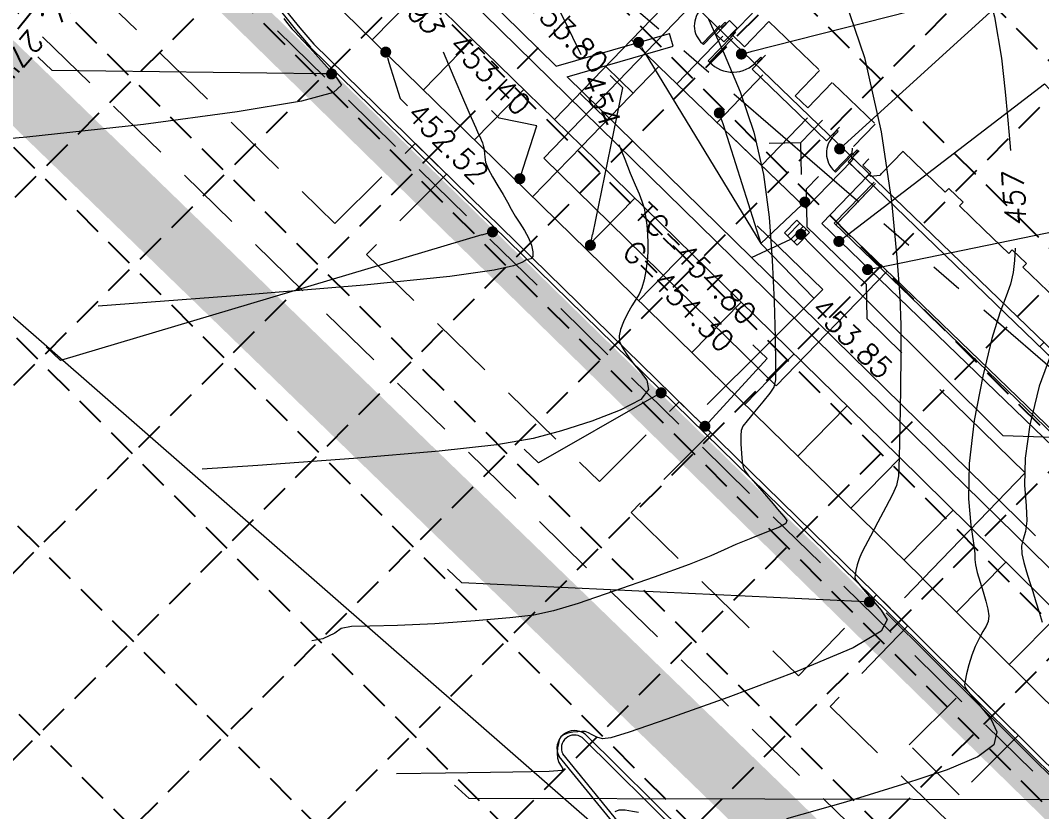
# Model space of a CAD drawing. Header units: inches. Extents: x 4334 to 5439, y 4649 to 5754.
# Drawn here: x 4778 to 4893.8, y 5002 to 5091.8 of the extents above; entities that cross this region are included whole.
import ezdxf
from ezdxf.enums import TextEntityAlignment as Align

# ---------------------------------------------------------------- set-up
doc = ezdxf.new("R2010")
doc.units = ezdxf.units.IN
doc.header["$LTSCALE"] = 30
doc.header["$MEASUREMENT"] = 0
for name, pattern in [('DIVIDE2', [0.625, 0.25, -0.125, 0, -0.125, 0, -0.125]), ('HIDDEN', [0.375, 0.25, -0.125]), ('HIDDEN2', [0.1875, 0.125, -0.0625]), ('PHANTOM2', [1.25, 0.625, -0.125, 0.125, -0.125, 0.125, -0.125])]:
    doc.linetypes.add(name, pattern=pattern)
for name, color, linetype in [('0S-jnts', 7, 'Continuous'), ('0s-paving', 1, 'Continuous'), ('BLDG', 10, 'Continuous'), ('BNDY RWC', 4, 'PHANTOM2'), ('C-BLDG', 7, 'Continuous'), ('CURB', 6, 'Continuous'), ('CURB_FACE', 7, 'Continuous'), ('DA LINE', 211, 'DIVIDE2'), ('EC', 15, 'Continuous'), ('GRID', 254, 'HIDDEN'), ('LEGEND', 7, 'Continuous'), ('PC', 15, 'Continuous'), ('PMAIN_FIRE_SERV_', 4, 'Continuous'), ('PRJ LIMITS', 231, 'Continuous'), ('SAWCUT', 3, 'HIDDEN'), ('SILTFENCE', 23, 'HIDDEN'), ('SW_AREA_DRAINS', 7, 'Continuous'), ('SW_PERF_DRAIN', 183, 'Continuous'), ('SW_PIPE', 30, 'Continuous'), ('SW_PIPE_EXIST', 7, 'HIDDEN2'), ('SW_PIPE_EXST_ANNO', 7, 'Continuous'), ('SW_PIPE_HDPE', 6, 'Continuous')]:
    doc.layers.add(name, color=color, linetype=linetype)
doc.styles.add('C80', font='SIMPLEX.shx', dxfattribs={"height": 0.04})

# ---------------------------------------------------------------- blocks, each defined once
blk = doc.blocks.new('_Dot')
at = {"color": 0, "linetype": 'ByBlock', "lineweight": -2}
blk.add_line((-0.5, 0), (-1, 0), dxfattribs=at)
at = {"color": 0, "linetype": 'ByBlock', "const_width": 0.5}
blk.add_lwpolyline([(-0.25, 0, 1), (0.25, 0, 1)], format="xyb", close=True, dxfattribs=at)
blk = doc.blocks.new('inlet protection')
at = {"layer": 'LEGEND', "color": 170, "ltscale": 100, "const_width": 9.48}
blk.add_lwpolyline([(38.03, 58.52, 0.520567), (38.03, 58.52, 0.765195), (16.58, 47.73, 0.417879), (16.45, 28.3, 0.6649), (40.96, 24.56, 0.744833), (68.6, 22.24, 0.975642), (85.82, 40.03, 0.520567), (81.53, 61.46, 0.520567), (65.81, 60.03, 0.540264), (38.03, 58.52)], format="xyb", close=True, dxfattribs=at)

msp = doc.modelspace()

# ---------------------------------------------------------------- linework, layer by layer
at = {"layer": '0S-jnts', "color": 7, "lineweight": 0}
for p, q in [((4817.89, 5089.56), (4823.48, 5095.27)), ((4823.69, 5083.89), (4829.28, 5089.6)), ((4847.31, 5089.55), (4850.42, 5086.54)), ((4852.46, 5084.58), (4857.67, 5089.98)), ((4844.44, 5086.5), (4847.54, 5083.47)), ((4857.01, 5080.18), (4862.22, 5085.58)), ((4829.48, 5078.22), (4835.08, 5083.93)), ((4841.49, 5083.49), (4844.59, 5080.45)), ((4838.58, 5080.51), (4841.68, 5077.48)), ((4862.05, 5075.32), (4867.26, 5080.72)), ((4836.08, 5071.76), (4841.68, 5077.48)), ((4842.1, 5065.87), (4847.69, 5071.59)), ((4848.12, 5059.98), (4853.71, 5065.7)), ((4854.14, 5054.09), (4859.73, 5059.81)), ((4860.15, 5048.2), (4865.75, 5053.92)), ((4866.17, 5042.31), (4871.77, 5048.03)), ((4872.18, 5036.43), (4877.8, 5042.12)), ((4878.2, 5030.54), (4883.79, 5036.2)), ((4884.19, 5024.62), (4889.79, 5030.29)), ((4890.16, 5018.68), (4895.78, 5024.37))]:
    msp.add_line(p, q, dxfattribs=at)
at = {"layer": '0s-paving', "color": 7, "lineweight": 0}
for p, q in [((4880.19, 5028.59), (4796.24, 5110.76)), ((4838.58, 5080.51), (4814.99, 5103.6)), ((4847.31, 5089.55), (4852.17, 5094.59)), ((4838.58, 5080.51), (4847.31, 5089.55)), ((4841.68, 5077.48), (4850.42, 5086.54)), ((4850.42, 5086.54), (4867.09, 5070.45)), ((4858.57, 5078.68), (4867.09, 5070.45)), ((4877.59, 5042.33), (4841.68, 5077.48)), ((4867.09, 5070.45), (4872.3, 5075.85)), ((4877.59, 5042.33), (4898.93, 5021.26)), ((4880.21, 5028.56), (4921.51, 4987.56))]:
    msp.add_line(p, q, dxfattribs=at)
at = {"layer": 'BLDG', "color": 7, "lineweight": 0}
for p, q in [((4861.45, 5093.05), (4858.67, 5090.17)), ((4856.91, 5090.18), (4858.42, 5091.74)), ((4858.42, 5091.74), (4859.29, 5090.9)), ((4857.33, 5091.17), (4855.36, 5089.13)), ((4855.47, 5089.02), (4857.44, 5091.06)), ((4857.91, 5091.54), (4857.44, 5091.06)), ((4857.44, 5091.06), (4857.56, 5090.95)), ((4857.56, 5090.95), (4858.03, 5091.43)), ((4859.29, 5090.9), (4857.78, 5089.34)), ((4858.03, 5091.43), (4857.91, 5091.54)), ((4860.11, 5088.78), (4862.88, 5091.66)), ((4868.55, 5086.19), (4862.88, 5091.66)), ((4856.01, 5087.18), (4858.64, 5089.9)), ((4858.79, 5089.76), (4856.16, 5087.03)), ((4857.78, 5089.34), (4856.91, 5090.18)), ((4858.52, 5090.02), (4858.99, 5090.5)), ((4858.64, 5089.9), (4858.52, 5090.02)), ((4859.11, 5090.38), (4858.64, 5089.9)), ((4858.67, 5090.17), (4860.11, 5088.78)), ((4858.99, 5090.5), (4859.11, 5090.38)), ((4855.47, 5089.02), (4855.36, 5089.13)), ((4856.01, 5087.18), (4856.16, 5087.03)), ((4862.5, 5087.81), (4860.99, 5086.25)), ((4861.98, 5087.61), (4861.52, 5087.13)), ((4861.52, 5087.13), (4861.64, 5087.01)), ((4861.64, 5087.01), (4862.1, 5087.49)), ((4862.1, 5087.49), (4861.98, 5087.61)), ((4860.99, 5086.25), (4869.41, 5078.12)), ((4868.64, 5086.1), (4865.86, 5083.22)), ((4867.3, 5081.83), (4870.08, 5084.71)), ((4874.87, 5080.09), (4870.13, 5084.66)), ((4865.86, 5083.22), (4867.3, 5081.83)), ((4869.41, 5078.12), (4870.92, 5079.67)), ((4870.62, 5079.27), (4870.15, 5078.79)), ((4870.27, 5078.68), (4870.74, 5079.16)), ((4870.74, 5079.16), (4870.62, 5079.27)), ((4874.96, 5080), (4872.5, 5077.45)), ((4870.15, 5078.79), (4870.27, 5078.68)), ((4872.32, 5076.7), (4870.35, 5074.66)), ((4873.12, 5076.97), (4871.9, 5075.71)), ((4872.33, 5077.27), (4872.26, 5076.18)), ((4872.9, 5077.07), (4872.43, 5076.59)), ((4872.55, 5076.48), (4873.02, 5076.96)), ((4873.02, 5076.96), (4872.9, 5077.07)), ((4875.68, 5074.38), (4878.14, 5076.93)), ((4882.91, 5072.27), (4878.11, 5076.9)), ((4870.46, 5074.55), (4872.43, 5076.59)), ((4871.9, 5075.71), (4873.79, 5073.89)), ((4872.5, 5076.07), (4872.03, 5075.59)), ((4872.03, 5075.59), (4873.83, 5073.85)), ((4872.26, 5076.18), (4872.35, 5076.09)), ((4872.35, 5076.09), (4872.35, 5076.09)), ((4872.35, 5076.09), (4872.5, 5076.07)), ((4872.43, 5076.59), (4872.55, 5076.48)), ((4874.24, 5076.06), (4873.54, 5075.34)), ((4874.24, 5076.06), (4874.24, 5076.06)), ((4870.46, 5074.55), (4870.35, 5074.66)), ((4873.54, 5075.34), (4874.44, 5074.48)), ((4873.84, 5073.85), (4874.44, 5074.48)), ((4875.59, 5074.29), (4875.68, 5074.38)), ((4875.68, 5074.38), (4875.68, 5074.38)), ((4873.83, 5073.85), (4874.24, 5074.27)), ((4873.84, 5073.85), (4934.9, 5014.9)), ((4874.24, 5074.27), (4874.33, 5074.18)), ((4874.33, 5074.18), (4874.33, 5074.18)), ((4874.33, 5074.18), (4874.42, 5074.1)), ((4874.42, 5074.1), (4875.5, 5074.2)), ((4875.5, 5074.2), (4875.59, 5074.29)), ((4875.59, 5074.29), (4875.59, 5074.29)), ((4883.31, 5072.69), (4882.91, 5072.27)), ((4882.91, 5072.27), (4882.91, 5072.27)), ((4882.91, 5072.27), (4882.91, 5072.27)), ((4882.91, 5072.27), (4882.91, 5072.27)), ((4882.91, 5072.27), (4882.91, 5072.27)), ((4884.93, 5071.13), (4883.31, 5072.69)), ((4883.31, 5072.69), (4883.31, 5072.69)), ((4884.52, 5070.71), (4884.93, 5071.13)), ((4887.31, 5068.02), (4884.52, 5070.71)), ((4887.31, 5068.02), (4890.11, 5065.32)), ((4890.11, 5065.32), (4890.51, 5065.74)), ((4890.51, 5065.74), (4892.13, 5064.18)), ((4892.13, 5064.18), (4891.72, 5063.76)), ((4892.13, 5064.18), (4892.13, 5064.18)), ((4891.72, 5063.76), (4891.72, 5063.76)), ((4891.72, 5063.76), (4891.72, 5063.76)), ((4891.72, 5063.76), (4891.72, 5063.76)), ((4891.72, 5063.76), (4891.72, 5063.76)), ((4891.72, 5063.76), (4896.43, 5059.22)), ((4894.09, 5055.23), (4893.62, 5054.75)), ((4893.62, 5054.75), (4895.42, 5053.01))]:
    msp.add_line(p, q, dxfattribs=at)
for centre, radius, start, end in [((4857.14, 5091.17), 2.71, 133.1473, 228.8721), ((4858.8, 5089.5), 3.61, 223.1474, 318.8721), ((4872.13, 5076.7), 2.71, 133.1473, 228.8721)]:
    msp.add_arc(centre, radius, start, end, dxfattribs=at)
at = {"layer": 'BNDY RWC', "color": 7, "lineweight": 0}
msp.add_line((4901.47, 5046.61), (4805.55, 5129.54), dxfattribs=at)
at = {"layer": 'C-BLDG', "color": 7, "lineweight": 0}
for points in [[(4934.05, 5011.3), (4931.31, 5008.46), (4868.89, 5068.72), (4874.1, 5074.12)], [(4874.82, 5073.42), (4870.3, 5068.75), (4931.28, 5009.88), (4933.33, 5012)]]:
    msp.add_lwpolyline(points, dxfattribs=at)
at = {"layer": 'CURB', "color": 7, "lineweight": 0}
for p, q in [((4811.25, 5089.07), (4876.69, 5025.02)), ((4876.69, 5025.01), (4917.99, 4984.01)), ((4842.05, 5010.76), (4876.89, 4976.33)), ((4841.72, 5010.39), (4876.53, 4975.97)), ((4889.85, 4947.06), (4839.51, 5008.54)), ((4889.46, 4946.74), (4839.09, 5008.26))]:
    msp.add_line(p, q, dxfattribs=at)
for centre, radius, start, end in [((4887.35, 5155.45), 100.98, 177.7424, 221.0966), ((4840.83, 5009.2), 1.98, 52.167, 208.3469), ((4840.83, 5009.2), 1.48, 53.2394, 206.623)]:
    msp.add_arc(centre, radius, start, end, dxfattribs=at)
at = {"layer": 'CURB_FACE', "color": 7, "lineweight": 0}
for p, q in [((4810.9, 5088.71), (4876.34, 5024.66)), ((4876.21, 5024.55), (4917.48, 4983.52)), ((4876.34, 5024.66), (4917.64, 4983.66))]:
    msp.add_line(p, q, dxfattribs=at)
msp.add_arc((4887.35, 5155.45), 101.48, 177.7424, 221.0966, dxfattribs=at)
at = {"layer": 'DA LINE', "color": 7, "linetype": 'Continuous', "lineweight": 0}
for p, q in [((4935.72, 5015.03), (4832.67, 5114.52)), ((4837.35, 5076.12), (4854.28, 5093.65)), ((4863.73, 5050.29), (4837.35, 5076.12)), ((4870.66, 5068.75), (4875, 5073.25)), ((4931.28, 5010.23), (4870.66, 5068.75)), ((4863.73, 5050.29), (4876.3, 5063.31)), ((4893.56, 4956.41), (4776.48, 5058.68))]:
    msp.add_line(p, q, dxfattribs=at)
at = {"layer": 'EC', "color": 43, "lineweight": 0, "flags": 128}
for points in [[(4854.9, 5160.32), (4856.65, 5157.92), (4858.55, 5155.1), (4860.78, 5151.45), (4863.4, 5146.76), (4866.12, 5141.69), (4868.56, 5137.12), (4870.45, 5133.67), (4871.98, 5130.88), (4873.45, 5128.03), (4875.13, 5124.52), (4877.12, 5120.25), (4879.47, 5115.22), (4882.17, 5109.51), (4884.85, 5103.49), (4887.07, 5097.58), (4888.5, 5092.17), (4889.28, 5087.48), (4889.69, 5083.68), (4889.96, 5080.86), (4890.15, 5078.76), (4890.31, 5077.01)], [(4870.97, 5095.7), (4873.73, 5087.56), (4875.64, 5079.14), (4876.79, 5071.27), (4877.41, 5064.85), (4877.73, 5060.44), (4877.85, 5057.2), (4877.86, 5053.97), (4877.82, 5049.91), (4877.76, 5045.66), (4877.69, 5042.16), (4877.59, 5040.1), (4877.37, 5038.98), (4876.92, 5037.99), (4876.16, 5036.54), (4875.25, 5034.82), (4874.41, 5033.25), (4873.81, 5032.12), (4873.4, 5031.32), (4873.13, 5030.66), (4872.92, 5029.99), (4872.77, 5029.36), (4872.67, 5028.86), (4872.64, 5028.55), (4872.76, 5028.26), (4873.13, 5027.79), (4873.82, 5026.97), (4874.7, 5025.93), (4875.64, 5024.83), (4876.3, 5023.77), (4875.64, 5022.47), (4872.44, 5020.57), (4866.06, 5017.89), (4858.25, 5014.95), (4851.32, 5012.47), (4847.04, 5010.99), (4844.96, 5010.36), (4844.02, 5010.26), (4843.38, 5010.42), (4842.85, 5010.69), (4842.41, 5010.93), (4842.04, 5011.07), (4841.66, 5011.09), (4841.21, 5011.06), (4840.65, 5010.99), (4840.07, 5010.88), (4839.58, 5010.71), (4839.27, 5010.47), (4839.1, 5010.15), (4839.01, 5009.73), (4838.92, 5009.21), (4838.87, 5008.64), (4838.91, 5008.07), (4839.08, 5007.57), (4839.31, 5007.15), (4839.52, 5006.84), (4839.44, 5006.65), (4837.97, 5006.54), (4833.84, 5006.45), (4826.2, 5006.35), (4820.63, 5006.28)], [(4838.53, 5094.13), (4840.17, 5090.82), (4841.54, 5087.9)], [(4807.88, 5091.98), (4808.17, 5091.56), (4808.47, 5091.18), (4808.78, 5090.82), (4809.13, 5090.44), (4809.54, 5090.01), (4810.07, 5089.43), (4810.8, 5088.64), (4811.76, 5087.59), (4812.82, 5086.43), (4813.81, 5085.33), (4814.4, 5084.43), (4813.5, 5083.59), (4809.86, 5082.62), (4802.56, 5081.38), (4791.95, 5079.97), (4778.72, 5078.52), (4774.78, 5078.16)], [(4856.05, 5091.91), (4857.82, 5087.99), (4859.64, 5083.68), (4861.2, 5079.08), (4862.27, 5074.3), (4862.91, 5069.43), (4863.28, 5064.57), (4863.49, 5059.88), (4863.6, 5055.77), (4863.64, 5052.71), (4863.63, 5051), (4863.46, 5050.14), (4863.01, 5049.47), (4862.2, 5048.49), (4861.26, 5047.34), (4860.44, 5046.35), (4859.95, 5045.71), (4859.75, 5045.25), (4859.71, 5044.65), (4859.72, 5043.72), (4859.77, 5042.64), (4859.85, 5041.68), (4859.97, 5041.06), (4860.19, 5040.62), (4860.56, 5040.16), (4861.13, 5039.5), (4861.84, 5038.68), (4862.62, 5037.79), (4863.38, 5036.9), (4864.06, 5036.1), (4864.6, 5035.47), (4864.91, 5035.03), (4864.81, 5034.69), (4864.08, 5034.27), (4862.64, 5033.68), (4860.83, 5032.98), (4859.14, 5032.3), (4857.83, 5031.7), (4856.32, 5031.02), (4853.83, 5030.02), (4849.89, 5028.58), (4845.32, 5026.99), (4841.26, 5025.62), (4838.46, 5024.76), (4836.24, 5024.28), (4833.51, 5023.96), (4829.56, 5023.62), (4824.99, 5023.31), (4820.75, 5023.11), (4817.61, 5023.05), (4815.55, 5023), (4814.36, 5022.77), (4813.65, 5022.25), (4812.27, 5021.58), (4811.02, 5021.35)], [(4825.92, 5088.21), (4827.14, 5085.33), (4828.24, 5082.75), (4829.1, 5080.76), (4829.63, 5079.56), (4829.92, 5078.95), (4830.09, 5078.59), (4830.25, 5078.23), (4830.39, 5077.87), (4830.49, 5077.56), (4830.55, 5077.32), (4830.58, 5077.16), (4830.59, 5077.05), (4830.6, 5076.96), (4830.61, 5076.84), (4830.63, 5076.61), (4830.65, 5076.23), (4830.76, 5075.67), (4831.04, 5074.92), (4831.52, 5074), (4832.13, 5072.99), (4832.73, 5072.01), (4833.23, 5071.13), (4833.66, 5070.33), (4834.11, 5069.56), (4834.63, 5068.75), (4835.15, 5067.93), (4835.62, 5067.08), (4835.95, 5066.25), (4836.12, 5065.51), (4836.1, 5064.98), (4835.88, 5064.72), (4835.59, 5064.64), (4835.35, 5064.61), (4835.22, 5064.5), (4834.88, 5064.28), (4833.93, 5063.93), (4831.73, 5063.42), (4826.69, 5062.71), (4816.99, 5061.73), (4801.86, 5060.48), (4786.78, 5059.34)], [(4845.88, 5077.69), (4846.55, 5076.01), (4847.17, 5074.45), (4847.72, 5073.12), (4848.16, 5072.1), (4848.49, 5071.27), (4848.74, 5070.46), (4848.91, 5069.55), (4849.03, 5068.55), (4849.11, 5067.52), (4849.15, 5066.5), (4849.14, 5065.48), (4849.08, 5064.44), (4848.95, 5063.36), (4848.75, 5062.33), (4848.48, 5061.43), (4848.16, 5060.72), (4847.78, 5060.09), (4847.34, 5059.39), (4846.86, 5058.52), (4846.41, 5057.58), (4846.07, 5056.7), (4845.9, 5055.98), (4845.94, 5055.35), (4846.23, 5054.68), (4846.76, 5053.85), (4847.47, 5052.92), (4848.29, 5051.93), (4849.03, 5050.94), (4849.23, 5049.9), (4848.35, 5048.77), (4846.02, 5047.53), (4842.79, 5046.28), (4839.38, 5045.18), (4836.16, 5044.33), (4832.02, 5043.62), (4825.49, 5042.9), (4815.78, 5042.07), (4804.9, 5041.26), (4798.59, 5040.84)], [(4890.84, 5065.93), (4890.77, 5064.53), (4890.62, 5063.15), (4890.32, 5061.82), (4889.82, 5060.46), (4889.1, 5058.6), (4888.19, 5055.68), (4887.15, 5051.4), (4886.19, 5046.37), (4885.6, 5041.49), (4885.53, 5037.49), (4885.8, 5034.49), (4886.11, 5032.44), (4886.24, 5031.27), (4886.27, 5030.6), (4886.33, 5029.99), (4886.54, 5029.12), (4886.85, 5028.04), (4887.19, 5026.91), (4887.51, 5025.87), (4887.74, 5024.96), (4887.84, 5024.2), (4887.76, 5023.58), (4887.53, 5023.02), (4887.18, 5022.41), (4886.76, 5021.65), (4886.31, 5020.74), (4885.9, 5019.73), (4885.57, 5018.65), (4885.33, 5017.64), (4885.17, 5016.84), (4885.1, 5016.37), (4885.15, 5016.07), (4885.34, 5015.78), (4885.71, 5015.33), (4886.28, 5014.65), (4887.1, 5013.7), (4888.1, 5012.45), (4888.75, 5011.03), (4888.42, 5009.58), (4886.58, 5008.2), (4883.12, 5006.75), (4878.05, 5005.07), (4871.6, 5003.08), (4864.88, 5001.19)], [(4895.36, 5055.18), (4893.57, 5050.28), (4892.48, 5045.87), (4891.97, 5042.08), (4891.91, 5039.04), (4892.07, 5036.7), (4892.16, 5034.98), (4892.02, 5033.78), (4891.75, 5032.91), (4891.55, 5032.13), (4891.58, 5031.25), (4891.8, 5030.27), (4892.11, 5029.21), (4892.46, 5028.11), (4892.82, 5026.97), (4893.18, 5025.8), (4893.54, 5024.62), (4893.88, 5023.5)], [(4848.11, 5001.88), (4847.41, 5002.02), (4846.6, 5002.14), (4845.86, 5002.15), (4845.4, 5001.97)]]:
    msp.add_lwpolyline(points, dxfattribs=at)
at = {"layer": 'GRID', "color": 253, "linetype": 'HIDDEN', "ltscale": 0.45}
for p, q in [((4504.35, 5477.51), (5161.96, 4819.9)), ((4493.74, 5466.91), (5151.35, 4809.3)), ((4483.14, 5456.3), (5140.75, 4798.69)), ((4472.53, 5445.69), (5130.14, 4788.08)), ((4461.92, 5435.09), (5119.53, 4777.48)), ((4451.32, 5424.48), (5108.93, 4766.87)), ((4440.71, 5413.87), (5098.32, 4756.26)), ((4430.29, 5402.98), (5087.9, 4745.37)), ((4419.69, 5392.38), (5077.3, 4734.77)), ((5098.32, 5392.66), (4727.04, 5021.38)), ((4409.08, 5381.77), (5066.69, 4724.16)), ((5108.93, 5382.05), (4737.65, 5010.78)), ((5119.53, 5371.45), (4748.25, 5000.17)), ((5130.14, 5360.84), (4758.86, 4989.56)), ((5140.75, 5350.23), (4769.47, 4978.96)), ((5151.35, 5339.63), (4780.07, 4968.35)), ((5161.96, 5329.02), (4790.68, 4957.74)), ((5172.57, 5318.41), (4801.29, 4947.14)), ((5183.17, 5307.81), (4811.89, 4936.53))]:
    msp.add_line(p, q, dxfattribs=at)
at = {"layer": 'PC', "color": 43, "lineweight": 0}
for points in [[(4860.98, 5088.26), (4891.72, 5096.12), (4893.8, 5094.12)], [(4860.98, 5088.26), (4891.72, 5096.12), (4893.8, 5094.12)], [(4871.84, 5078.03), (4891.72, 5096.12), (4893.81, 5094.12)], [(4871.84, 5078.03), (4891.72, 5096.12), (4893.81, 5094.12)], [(4812.03, 5085.71), (4781.58, 5086.1), (4779.95, 5087.63)], [(4812.03, 5085.71), (4781.58, 5086.1), (4779.95, 5087.63)], [(4848.75, 5088.2), (4861.99, 5066.45), (4868.03, 5060.22)], [(4848.75, 5088.2), (4861.99, 5066.45), (4868.03, 5060.22)], [(4819.79, 5086.98), (4821.06, 5082.91), (4821.9, 5082.08)], [(4819.79, 5086.98), (4821.06, 5082.91), (4821.9, 5082.08)], [(4842.9, 5067.49), (4846.33, 5084.1), (4844.9, 5085.53)], [(4842.9, 5067.49), (4846.33, 5084.1), (4844.9, 5085.53)], [(4871.82, 5067.45), (4894.16, 5084.56), (4894.75, 5083.94)], [(4871.82, 5067.45), (4894.16, 5084.56), (4894.75, 5083.94)], [(4835.02, 5074.99), (4836.56, 5079.79), (4832.31, 5080.68), (4831.42, 5081.56)], [(4835.02, 5074.99), (4836.56, 5079.79), (4832.31, 5080.68), (4831.42, 5081.56)], [(4857.65, 5080.07), (4861.99, 5066.45), (4868.03, 5060.22)], [(4857.65, 5080.07), (4861.99, 5066.45), (4868.03, 5060.22)], [(4866.06, 5070.3), (4861.99, 5066.45), (4868.03, 5060.22)], [(4866.06, 5070.3), (4861.99, 5066.45), (4868.03, 5060.22)], [(4875.32, 5063.74), (4902.54, 5069.31), (4902.88, 5068.93)], [(4875.32, 5063.74), (4902.54, 5069.31), (4902.88, 5068.93)], [(4830.34, 5067.42), (4782.51, 5053.19), (4780.88, 5054.73)], [(4830.34, 5067.42), (4782.51, 5053.19), (4780.88, 5054.73)], [(4867.4, 5066.6), (4889.42, 5044.66), (4932.29, 5043.25)], [(4867.4, 5066.6), (4889.42, 5044.66), (4932.29, 5043.25)], [(4856.49, 5046.63), (4862.69, 5053.41), (4861.06, 5054.95)], [(4856.49, 5046.63), (4862.69, 5053.41), (4861.06, 5054.95)], [(4849.59, 5048.89), (4836.76, 5041.58), (4835.13, 5043.12)], [(4849.59, 5048.89), (4836.76, 5041.58), (4835.13, 5043.12)], [(4873.05, 5025.84), (4828.07, 5027.96), (4826.44, 5029.5)], [(4873.05, 5025.84), (4828.07, 5027.96), (4826.44, 5029.5)], [(4895.96, 5003.34), (4828.87, 5003.47), (4827.24, 5005)], [(4895.96, 5003.34), (4828.87, 5003.47), (4827.24, 5005)]]:
    msp.add_lwpolyline(points, dxfattribs=at)
at = {"layer": 'PMAIN_FIRE_SERV_', "color": 7, "lineweight": 0}
for p, q in [((4868.98, 5080.45), (4866.49, 5077.87)), ((4866.49, 5077.87), (4862.91, 5077.81)), ((4866.49, 5077.87), (4866.55, 5074.29)), ((4868.52, 5074.04), (4867.13, 5072.6)), ((4867.13, 5072.6), (4867.2, 5068.33)), ((4867.2, 5068.33), (4873.93, 5061.83)), ((4873.93, 5061.83), (4874, 5057.93)), ((4874, 5057.93), (4877.96, 5054.06)), ((4882.27, 5049.9), (4891.96, 5040.44)), ((4878.29, 5026.24), (4891.96, 5040.44))]:
    msp.add_line(p, q, dxfattribs=at)
for points in [[(4861.55, 5068.47), (4869.01, 5061.23)], [(4855.89, 5048.17), (4869.01, 5061.23)]]:
    msp.add_lwpolyline(points, dxfattribs=at)
at = {"layer": 'PRJ LIMITS', "color": 1, "linetype": 'HIDDEN', "const_width": 7}
msp.add_lwpolyline([(4690.09, 5174.87), (4729.7, 5116.26), (4762.97, 5079.82), (4771.07, 5090.54), (4945.06, 4921.95), (5155.93, 4940.4), (5154.4, 4963.8), (5097.83, 4967.22), (5109.12, 4981.57), (5100.34, 5081.24), (5131.08, 5084.52), (5123.89, 5178.84), (5094.64, 5175.86), (5085.05, 5339.43), (5072.82, 5321.23), (5065.36, 5316.75), (5006.56, 5311.1), (4977.9, 5315.88), (4965.06, 5326.92), (4784.46, 5498.18), (4744.79, 5459.36), (4719.88, 5480.89), (4718, 5483.85), (4546.68, 5362.78)], dxfattribs=at)
at = {"layer": 'SAWCUT', "color": 7, "lineweight": 0}
for p, q in [((4761.61, 5119.49), (4813.66, 5068.71)), ((4946.9, 4927.54), (4770.1, 5100.03)), ((4813.66, 5068.71), (4822.76, 5077.81)), ((4822.76, 5077.81), (4826.33, 5074.31)), ((4826.33, 5074.31), (4817.24, 5065.22)), ((4817.24, 5065.22), (4843.67, 5039.43)), ((4843.67, 5039.43), (4852.72, 5048.48)), ((4852.72, 5048.48), (4856.29, 5044.99)), ((4856.29, 5044.99), (4847.25, 5035.94)), ((4847.25, 5035.94), (4866.25, 5017.4)), ((4866.25, 5017.4), (4875.11, 5026.57)), ((4875.11, 5026.57), (4878.66, 5023.06)), ((4878.66, 5023.06), (4869.83, 5013.91)), ((4878.82, 5009.57), (4885.51, 5016.26)), ((4885.51, 5016.26), (4891.19, 5010.62)), ((4869.83, 5013.91), (4892.53, 4991.77)), ((4891.19, 5010.62), (4884.48, 5003.91)), ((4884.48, 5003.91), (4878.82, 5009.57))]:
    msp.add_line(p, q, dxfattribs=at)
at = {"layer": 'SILTFENCE', "color": 7, "lineweight": 0}
msp.add_line((4916.93, 4982.94), (4756.5, 5140.26), dxfattribs=at)
at = {"layer": 'SILTFENCE', "color": 200, "linetype": 'Continuous', "const_width": 4}
msp.add_lwpolyline([(5084.71, 5256.74), (5105.72, 4984.79), (5104.35, 4979.91), (5102.26, 4976), (5100.1, 4973.03), (5097.78, 4970.64), (5095.25, 4968.31), (5091.39, 4967.13), (5005.71, 4954.08, -0.225991), (4916.54, 4982.09), (4587.06, 5304.64), (4596.78, 5314.5), (4567.65, 5342.16), (4596.93, 5390.66), (4667.82, 5415.99), (4711.36, 5459.98), (4730.39, 5442.52)], format="xyb", dxfattribs=at)
at = {"layer": 'SW_AREA_DRAINS', "color": 5, "lineweight": 0}
for p, q in [((4866.41, 5068.75), (4865.02, 5067.32)), ((4866.41, 5068.75), (4865.02, 5067.32)), ((4866.78, 5068.39), (4865.38, 5066.96)), ((4866.78, 5068.39), (4865.38, 5066.96)), ((4867.13, 5068.04), (4865.74, 5066.61)), ((4867.13, 5068.04), (4865.74, 5066.61))]:
    msp.add_line(p, q, dxfattribs=at)
msp.add_lwpolyline([(4867.5, 5067.69), (4866.1, 5066.26), (4864.67, 5067.66), (4866.07, 5069.09)], close=True, dxfattribs=at)
msp.add_lwpolyline([(4867.5, 5067.69), (4866.1, 5066.26), (4864.67, 5067.66), (4866.07, 5069.09)], close=True, dxfattribs=at)
at = {"layer": 'SW_PERF_DRAIN', "color": 5, "lineweight": 0, "ltscale": 0.5}
for p, q in [((4870.48, 5068.57), (4875, 5073.25)), ((4870.48, 5068.57), (4875, 5073.25)), ((4870.66, 5068.75), (4931.28, 5010.23)), ((4870.66, 5068.75), (4931.28, 5010.23))]:
    msp.add_line(p, q, dxfattribs=at)
at = {"layer": 'SW_PIPE', "color": 5, "lineweight": 0}
for p, q in [((4838.76, 5086.58), (4812.07, 5112.76)), ((4838.76, 5086.58), (4812.07, 5112.76)), ((4838.76, 5086.58), (4812.07, 5112.76)), ((4952.45, 4973.01), (4811.02, 5111.68)), ((4952.45, 4973.01), (4811.02, 5111.68)), ((4952.45, 4973.01), (4811.02, 5111.68)), ((4838.76, 5086.58), (4851.6, 5090.27)), ((4838.76, 5086.58), (4851.6, 5090.27)), ((4838.76, 5086.58), (4851.6, 5090.27)), ((4852.02, 5088.83), (4851.6, 5090.27)), ((4852.02, 5088.83), (4851.6, 5090.27)), ((4852.02, 5088.83), (4851.6, 5090.27)), ((4839.99, 5085.38), (4852.02, 5088.83)), ((4839.99, 5085.38), (4852.02, 5088.83)), ((4839.99, 5085.38), (4852.02, 5088.83)), ((4893.13, 5033.27), (4839.99, 5085.38)), ((4893.13, 5033.27), (4839.99, 5085.38)), ((4893.13, 5033.27), (4839.99, 5085.38))]:
    msp.add_line(p, q, dxfattribs=at)
at = {"layer": 'SW_PIPE_EXIST', "color": 5}
msp.add_line((4742.21, 5047.13), (4790.44, 5106.52), dxfattribs=at)
at = {"layer": 'SW_PIPE_HDPE', "color": 5, "lineweight": 0}
msp.add_line((4860.92, 5064.85), (4865.38, 5066.96), dxfattribs=at)
msp.add_line((4860.92, 5064.85), (4865.38, 5066.96), dxfattribs=at)

# ---------------------------------------------------------------- block references
at = {"layer": 'PC', "lineweight": 0, "xscale": 0.2500000000000422, "yscale": 0.25, "zscale": 0.25, "rotation": 134.9999999998526}
msp.add_blockref('inlet protection', (4818.17, 5101.06), dxfattribs=at)
at = {"layer": 'PC', "color": 43, "lineweight": 0, "xscale": 1.25, "yscale": 1.25, "zscale": 1.25}
for p, rotation in [((4848.1, 5089.27), 121.3166171723078), ((4848.1, 5089.27), 121.3166171723078), ((4819.42, 5088.17), 107.383825747443), ((4819.42, 5088.17), 107.383825747443), ((4859.77, 5087.95), 194.3373821030841), ((4859.77, 5087.95), 194.3373821030841), ((4813.28, 5085.69), 359.2666975300222), ((4813.28, 5085.69), 359.2666975300222), ((4857.27, 5081.26), 107.6547642565831), ((4857.27, 5081.26), 107.6547642565831), ((4870.92, 5077.18), 222.3078022772437), ((4870.92, 5077.18), 222.3078022772437), ((4834.64, 5073.8), 252.2436927485329), ((4834.64, 5073.8), 252.2436927485329), ((4866.97, 5071.16), 43.35373814172053), ((4866.97, 5071.16), 43.35373814172053), ((4831.54, 5067.77), 16.56495596996869), ((4831.54, 5067.77), 16.56495596996869), ((4842.64, 5066.26), 258.3380197245381), ((4842.64, 5066.26), 258.3380197245381), ((4866.52, 5067.49), 135.101930378467), ((4866.52, 5067.49), 135.101930378467), ((4870.83, 5066.69), 217.441887249003), ((4870.83, 5066.69), 217.441887249003), ((4874.09, 5063.49), 191.5637649316256), ((4874.09, 5063.49), 191.5637649316256), ((4850.67, 5049.51), 29.67617487228911), ((4850.67, 5049.51), 29.67617487228911), ((4855.64, 5045.71), 227.5350856028607), ((4855.64, 5045.71), 227.5350856028607), ((4874.3, 5025.78), 357.2945520980086), ((4874.3, 5025.78), 357.2945520980086)]:
    msp.add_blockref('_Dot', p, dxfattribs=dict(at, rotation=rotation))

# ---------------------------------------------------------------- texts
at = {"layer": 'EC', "color": 43, "lineweight": 0, "style": 'C80', "oblique": 8}
for s, rotation, p in [('453', 293.4102, (4823.74, 5093.31)), ('454', 292.9295, (4843.79, 5082.83)), ('457', 93.3613, (4890.73, 5071.48))]:
    msp.add_text(s, height=2.4, rotation=rotation, dxfattribs=at).set_placement(p, align=Align.MIDDLE_CENTER)
at = {"layer": 'PC', "color": 43, "lineweight": 0, "style": 'C80'}
for s, p in [('452.30', (4815.04, 5099.13)), ('452.30', (4815.04, 5099.13)), ('453.80', (4835.2, 5093.53)), ('453.80', (4835.2, 5093.53)), ('453.40', (4826.42, 5088.77)), ('453.40', (4826.42, 5088.77)), ('452.52', (4821.64, 5080.98)), ('452.52', (4821.64, 5080.98)), ('TC=454.80', (4847.45, 5069.61)), ('TC=454.80', (4847.45, 5069.61)), ('G=454.30', (4846.08, 5065.32)), ('G=454.30', (4846.08, 5065.32)), ('453.85', (4867.5, 5058.85)), ('453.85', (4867.5, 5058.85))]:
    msp.add_text(s, height=2.4, rotation=315, dxfattribs=at).set_placement(p)
at = {"layer": 'SW_PIPE_EXST_ANNO', "color": 5, "lineweight": 0, "style": 'C80'}
msp.add_text('EX. 27" RCP', height=2.4, rotation=229.3777, dxfattribs=at).set_placement((4783.35, 5095.95))

doc.saveas('drawing.dxf')
